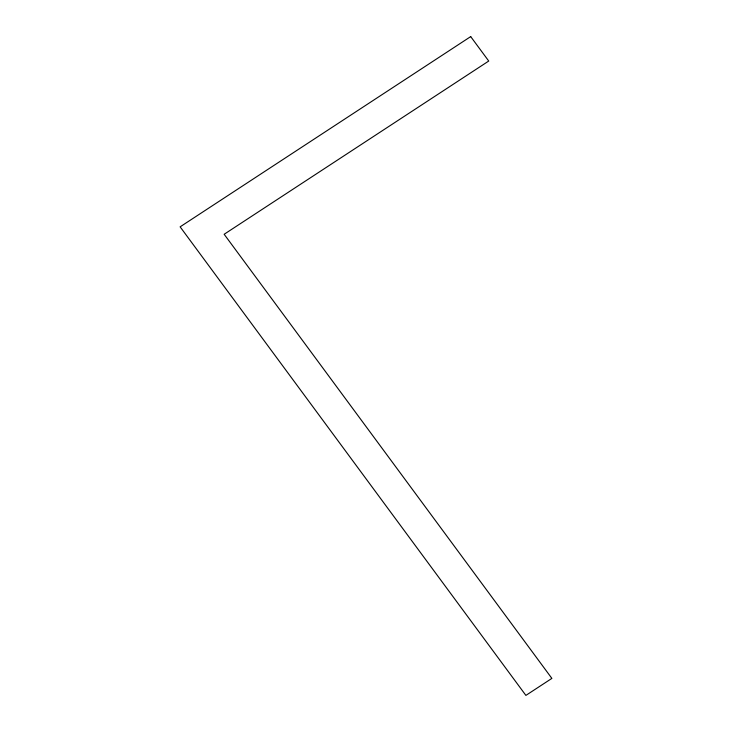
<?xml version="1.0" encoding="UTF-8"?>
<svg xmlns="http://www.w3.org/2000/svg" width="732" height="732" viewBox="0 0 732 732"><rect width="100%" height="100%" fill="white"/><g stroke="black" fill="none" stroke-linecap="round" stroke-linejoin="round"><path stroke-width="1.1" d="M470.703 36.6L180.127 226.838L525.887 695.4L551.873 678.39L224.157 234.267L488.738 61.04L470.703 36.6"/></g></svg>
